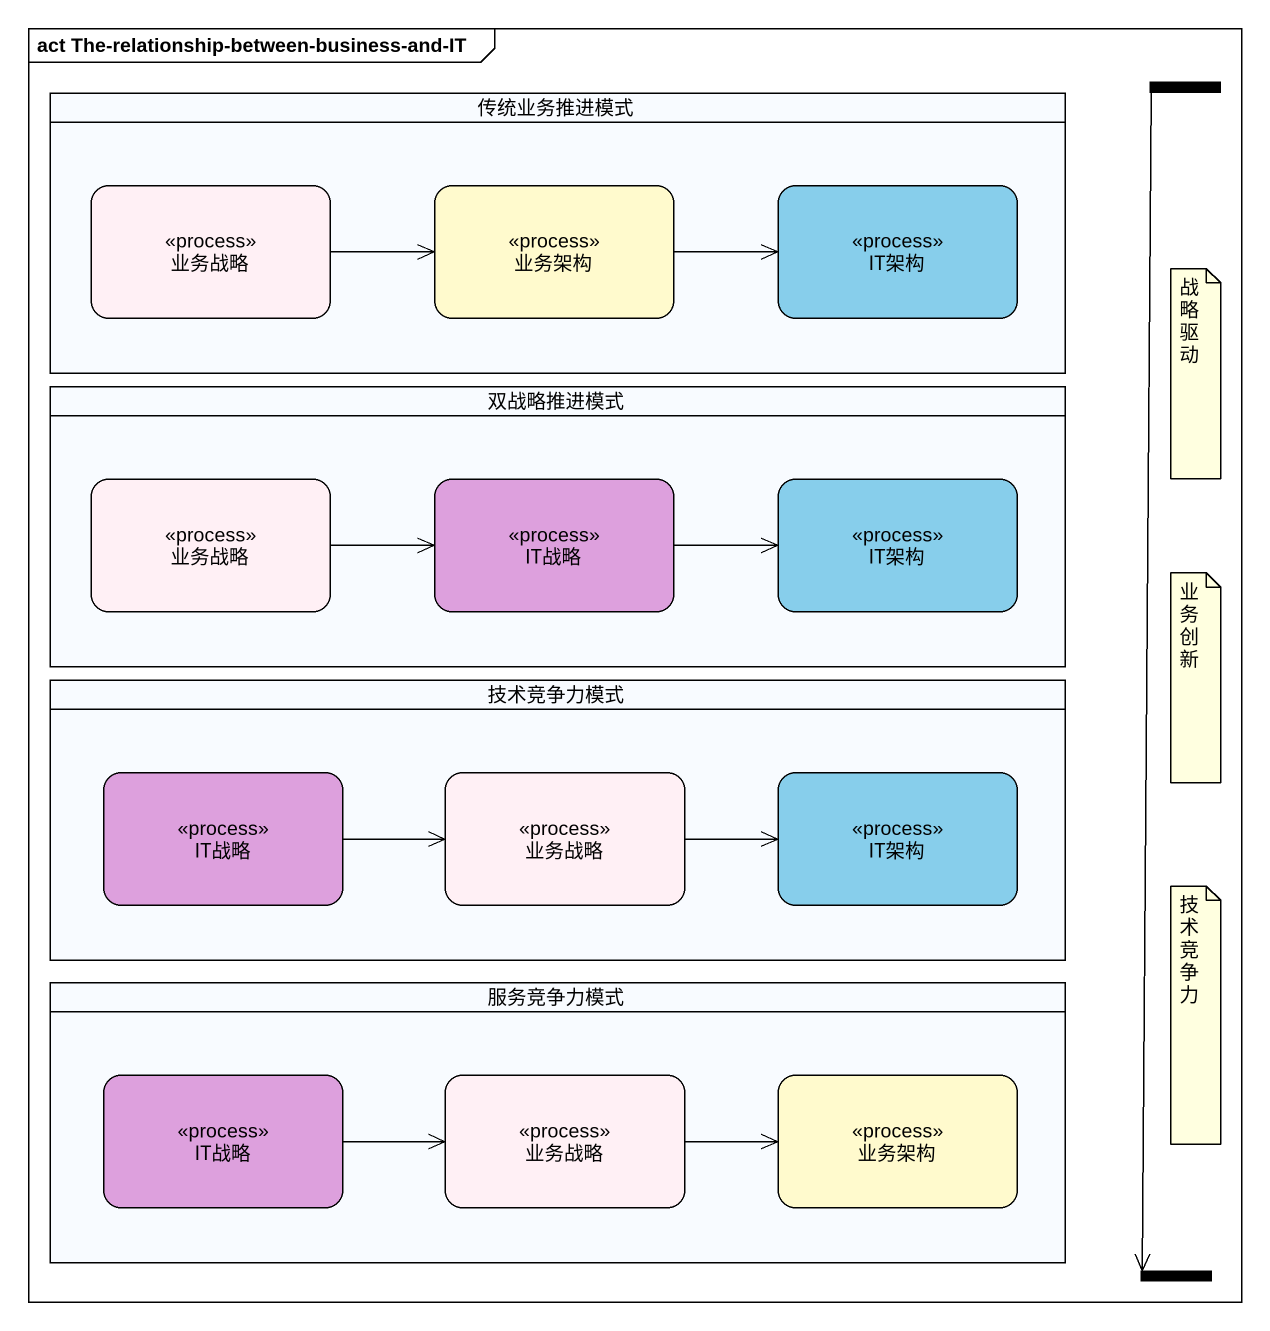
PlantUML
@startuml
mainframe act The-relationship-between-business-and-IT
hide empty description
state fork1 <<fork>>
state 传统业务推进模式 <<partition>> {
  state 业务战略 <<process>> #FFF0F5
  state 业务架构 <<process>> #FFFACD
  state IT架构 <<process>> #87CEEB
}
state 双战略推进模式 <<partition>> {
  state "业务战略" as 业务战略_2 <<process>> #FFF0F5
  state IT战略 <<process>> #DDA0DD
  state "IT架构" as IT架构_2 <<process>> #87CEEB
}
state 技术竞争力模式 <<partition>> {
  state "IT战略" as IT战略_2 <<process>> #DDA0DD
  state "业务战略" as 业务战略_3 <<process>> #FFF0F5
  state "IT架构" as IT架构_3 <<process>> #87CEEB
}
state 服务竞争力模式 <<partition>> {
  state "IT战略" as IT战略_3 <<process>> #DDA0DD
  state "业务战略" as 业务战略_4 <<process>> #FFF0F5
  state "业务架构" as 业务架构_2 <<process>> #FFFACD
}
state fork2 <<join>>
fork1 --> fork2
业务战略 -right-> 业务架构
业务架构 -right-> IT架构
业务战略_2 -right-> IT战略
IT战略 -right-> IT架构_2
IT战略_2 -right-> 业务战略_3
业务战略_3 -right-> IT架构_3
IT战略_3 -right-> 业务战略_4
业务战略_4 -right-> 业务架构_2
note as N1
  战略驱动
end note
note as N2
  业务创新
end note
note as N3
  技术竞争力
end note
@enduml
